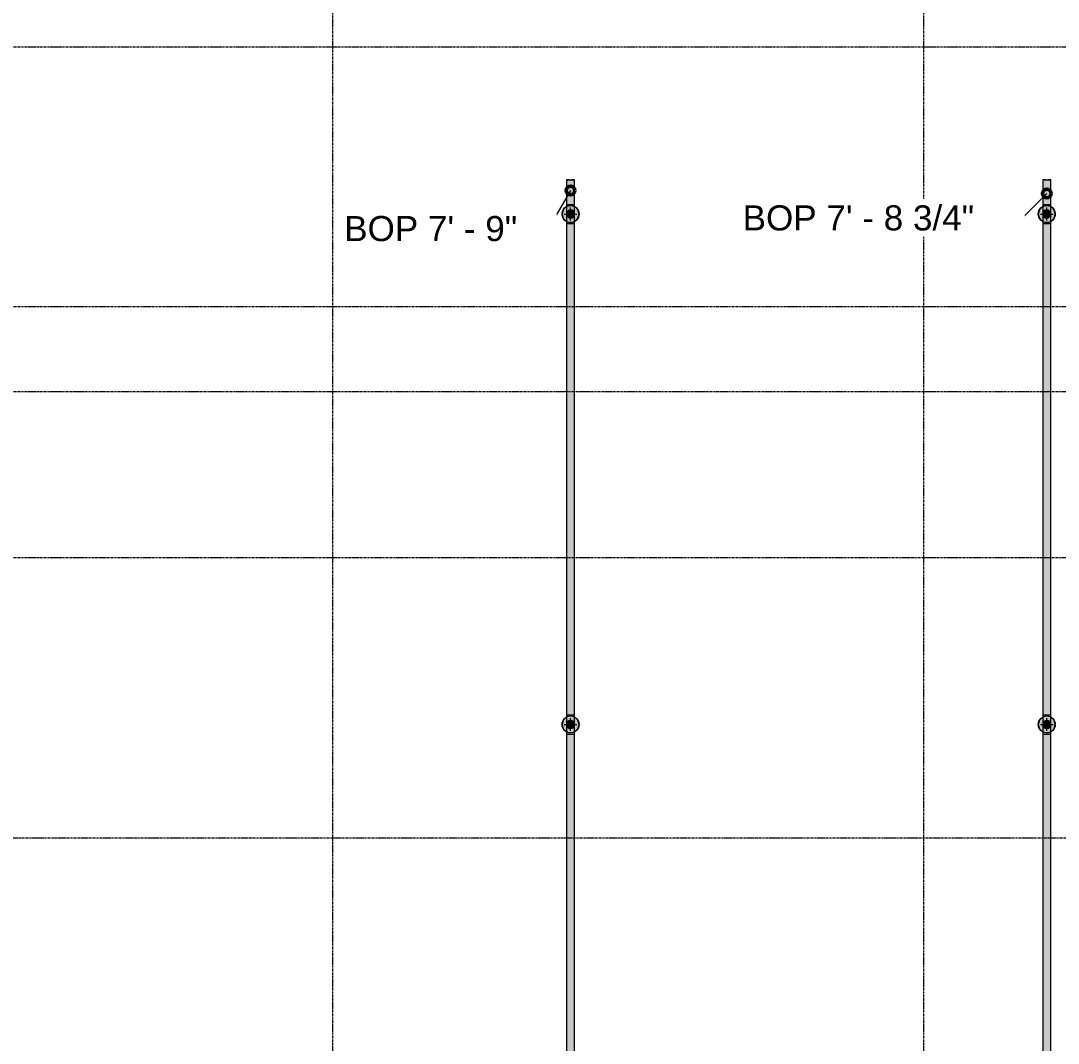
# Model space of a CAD drawing. Header units: inches. Extents: x -3679 to 241, y -496 to 1784.
# Drawn here: x -2653.3 to -2409.3, y 224.8 to 465.2 of the extents above; entities that cross this region are included whole.
import ezdxf

# ---------------------------------------------------------------- set-up
doc = ezdxf.new("R2010")
doc.units = ezdxf.units.IN
doc.header["$MEASUREMENT"] = 0
doc.linetypes.add('Grid Line', pattern=[0.875, 0.5, -0.125, 0.125, -0.125])
for name, color, linetype, lineweight in [('A-ANNO-NOTE', 250, 'Continuous', 9), ('G-ANNO-DIMS', 251, 'Continuous', 9), ('P-PIPE', 1, 'Continuous', 9), ('P-PIPE-CNTR', 1, 'Continuous', 9), ('S-GRID', 8, 'Continuous', 9)]:
    doc.layers.add(name, color=color, linetype=linetype, lineweight=lineweight)
doc.styles.add('Arial_1', font='arial.ttf', dxfattribs={"height": 5.901198})

msp = doc.modelspace()

# ---------------------------------------------------------------- hatches: boundary and pattern name
at = {"layer": 'A-ANNO-NOTE'}
for points in [[(-2524, 417.74), (-2523, 418.01), (-2522.27, 418.74), (-2522, 419.74), (-2522.27, 420.74), (-2523, 421.47), (-2524, 421.74), (-2525, 421.47), (-2525.73, 420.74), (-2526, 419.74), (-2525.73, 418.74), (-2525, 418.01)], [(-2412, 417.74), (-2411, 418.01), (-2410.27, 418.74), (-2410, 419.74), (-2410.27, 420.74), (-2411, 421.47), (-2412, 421.74), (-2413, 421.47), (-2413.73, 420.74), (-2414, 419.74), (-2413.73, 418.74), (-2413, 418.01)], [(-2524, 297.74), (-2523, 298.01), (-2522.27, 298.74), (-2522, 299.74), (-2522.27, 300.74), (-2523, 301.47), (-2524, 301.74), (-2525, 301.47), (-2525.73, 300.74), (-2526, 299.74), (-2525.73, 298.74), (-2525, 298.01)], [(-2412, 297.74), (-2411, 298.01), (-2410.27, 298.74), (-2410, 299.74), (-2410.27, 300.74), (-2411, 301.47), (-2412, 301.74), (-2413, 301.47), (-2413.73, 300.74), (-2414, 299.74), (-2413.73, 298.74), (-2413, 298.01)]]:
    msp.add_hatch(color=256, dxfattribs=at).paths.add_polyline_path(points, flags=0)
h = msp.add_hatch(color=256, dxfattribs=at)
edge = h.paths.add_edge_path(flags=0)
edge.add_arc((-2524, 419.74), 2, 0, 360)
h = msp.add_hatch(color=256, dxfattribs=at)
edge = h.paths.add_edge_path(flags=0)
edge.add_arc((-2412, 419.74), 2, 0, 360)
h = msp.add_hatch(color=256, dxfattribs=at)
edge = h.paths.add_edge_path(flags=0)
edge.add_arc((-2524, 299.74), 2, 0, 360)
h = msp.add_hatch(color=256, dxfattribs=at)
edge = h.paths.add_edge_path(flags=0)
edge.add_arc((-2412, 299.74), 2, 0, 360)
at = {"layer": 'P-PIPE'}
for points in [[(-2524, 421.98), (-2524, 427.74), (-2524.95, 427.74), (-2524.95, 421.99), (-2524.47, 421.98), (-2524.25, 421.98)], [(-2524, 421.98), (-2523.05, 421.99), (-2523.05, 427.74), (-2523.53, 427.74), (-2524, 427.74), (-2524, 423.04)], [(-2412, 421.98), (-2412, 427.74), (-2412.95, 427.74), (-2412.95, 421.99), (-2412.47, 421.98), (-2412.25, 421.98)], [(-2412, 421.98), (-2411.05, 421.99), (-2411.05, 427.74), (-2411.53, 427.74), (-2412, 427.74), (-2412, 423.04)], [(-2524, 418.79), (-2523.75, 418.83), (-2523.53, 418.92), (-2523.33, 419.07), (-2523.18, 419.27), (-2523.08, 419.5), (-2523.05, 419.74), (-2523.08, 419.99), (-2523.18, 420.22), (-2523.33, 420.41), (-2523.53, 420.57), (-2523.75, 420.66), (-2524, 420.69), (-2524.25, 420.66), (-2524.48, 420.57), (-2524.67, 420.41), (-2524.82, 420.22), (-2524.92, 419.99), (-2524.95, 419.74), (-2524.92, 419.5), (-2524.82, 419.27), (-2524.67, 419.07), (-2524.48, 418.92), (-2524.25, 418.83)], [(-2412, 418.79), (-2411.75, 418.83), (-2411.53, 418.92), (-2411.33, 419.07), (-2411.18, 419.27), (-2411.08, 419.5), (-2411.05, 419.74), (-2411.08, 419.99), (-2411.18, 420.22), (-2411.33, 420.41), (-2411.53, 420.57), (-2411.75, 420.66), (-2412, 420.69), (-2412.25, 420.66), (-2412.48, 420.57), (-2412.67, 420.41), (-2412.82, 420.22), (-2412.92, 419.99), (-2412.95, 419.74), (-2412.92, 419.5), (-2412.82, 419.27), (-2412.67, 419.07), (-2412.48, 418.92), (-2412.25, 418.83)], [(-2524, 301.98), (-2523.05, 301.99), (-2523.05, 417.5), (-2523.53, 417.5), (-2524, 417.5), (-2524, 306.43)], [(-2412, 301.98), (-2411.05, 301.99), (-2411.05, 417.5), (-2411.53, 417.5), (-2412, 417.5), (-2412, 306.43)], [(-2524, 298.79), (-2523.75, 298.83), (-2523.53, 298.92), (-2523.33, 299.07), (-2523.18, 299.27), (-2523.08, 299.5), (-2523.05, 299.74), (-2523.08, 299.99), (-2523.18, 300.22), (-2523.33, 300.41), (-2523.53, 300.57), (-2523.75, 300.66), (-2524, 300.69), (-2524.25, 300.66), (-2524.48, 300.57), (-2524.67, 300.41), (-2524.82, 300.22), (-2524.92, 299.99), (-2524.95, 299.74), (-2524.92, 299.5), (-2524.82, 299.27), (-2524.67, 299.07), (-2524.48, 298.92), (-2524.25, 298.83)], [(-2412, 298.79), (-2411.75, 298.83), (-2411.53, 298.92), (-2411.33, 299.07), (-2411.18, 299.27), (-2411.08, 299.5), (-2411.05, 299.74), (-2411.08, 299.99), (-2411.18, 300.22), (-2411.33, 300.41), (-2411.53, 300.57), (-2411.75, 300.66), (-2412, 300.69), (-2412.25, 300.66), (-2412.48, 300.57), (-2412.67, 300.41), (-2412.82, 300.22), (-2412.92, 299.99), (-2412.95, 299.74), (-2412.92, 299.5), (-2412.82, 299.27), (-2412.67, 299.07), (-2412.48, 298.92), (-2412.25, 298.83)], [(-2524, 61.98), (-2524, 183.09), (-2524.17, 183.11), (-2524.36, 183.2), (-2524.48, 183.29), (-2524.57, 183.42), (-2524.64, 183.57), (-2524.66, 183.74), (-2524.64, 183.91), (-2524.57, 184.07), (-2524.46, 184.21), (-2524.33, 184.31), (-2524.12, 184.38), (-2524, 184.4), (-2524, 297.5), (-2524.95, 297.5), (-2524.95, 61.99), (-2524.47, 61.98), (-2524.25, 61.98)], [(-2524, 61.98), (-2523.05, 61.99), (-2523.05, 297.5), (-2523.53, 297.5), (-2524, 297.5), (-2524, 184.4), (-2523.83, 184.38), (-2523.64, 184.28), (-2523.53, 184.19), (-2523.42, 184.05), (-2523.36, 183.91), (-2523.34, 183.74), (-2523.36, 183.57), (-2523.43, 183.41), (-2523.54, 183.28), (-2523.67, 183.17), (-2523.87, 183.1), (-2524, 183.09), (-2524, 62.62)], [(-2412, 61.98), (-2412, 183.09), (-2412.17, 183.11), (-2412.36, 183.2), (-2412.48, 183.29), (-2412.57, 183.42), (-2412.64, 183.57), (-2412.66, 183.74), (-2412.64, 183.91), (-2412.57, 184.07), (-2412.46, 184.21), (-2412.33, 184.31), (-2412.12, 184.38), (-2412, 184.4), (-2412, 297.5), (-2412.95, 297.5), (-2412.95, 61.99), (-2412.47, 61.98), (-2412.25, 61.98)], [(-2412, 61.98), (-2411.05, 61.99), (-2411.05, 297.5), (-2411.53, 297.5), (-2412, 297.5), (-2412, 184.4), (-2411.83, 184.38), (-2411.64, 184.28), (-2411.53, 184.19), (-2411.42, 184.05), (-2411.36, 183.91), (-2411.34, 183.74), (-2411.36, 183.57), (-2411.43, 183.41), (-2411.54, 183.28), (-2411.67, 183.17), (-2411.87, 183.1), (-2412, 183.09), (-2412, 62.62)]]:
    msp.add_hatch(color=256, dxfattribs=at).paths.add_polyline_path(points, flags=0)
h = msp.add_hatch(color=256, dxfattribs=at)
h.paths.add_polyline_path([(-2524.95, 419.74), (-2524.92, 419.99), (-2524.79, 420.28), (-2524.65, 420.43), (-2524.44, 420.58), (-2524.24, 420.66), (-2524, 420.69), (-2524, 421.98), (-2524.95, 421.99), (-2524.95, 419.91)], flags=0)
h.paths.add_polyline_path([(-2524, 417.5), (-2524, 418.79), (-2524.25, 418.83), (-2524.48, 418.92), (-2524.67, 419.07), (-2524.84, 419.31), (-2524.88, 419.38), (-2524.93, 419.56), (-2524.95, 419.74), (-2524.95, 417.5), (-2524.48, 417.5), (-2524.25, 417.5)], flags=0)
h = msp.add_hatch(color=256, dxfattribs=at)
h.paths.add_polyline_path([(-2524, 418.79), (-2523.75, 418.83), (-2523.52, 418.92), (-2523.33, 419.07), (-2523.18, 419.27), (-2523.08, 419.5), (-2523.05, 419.75), (-2523.08, 419.99), (-2523.18, 420.22), (-2523.33, 420.42), (-2523.53, 420.57), (-2523.76, 420.66), (-2524.01, 420.69), (-2524.25, 420.66), (-2524.48, 420.56), (-2524.67, 420.41), (-2524.83, 420.21), (-2524.92, 419.98), (-2524.95, 419.74), (-2524.92, 419.49), (-2524.82, 419.27), (-2524.67, 419.07), (-2524.47, 418.92), (-2524.25, 418.82), (-2524, 418.79)], flags=0)
h.paths.add_polyline_path([(-2524, 418.79), (-2524.25, 418.83), (-2524.48, 418.92), (-2524.67, 419.08), (-2524.82, 419.27), (-2524.92, 419.5), (-2524.95, 419.74), (-2524.91, 420), (-2524.82, 420.22), (-2524.66, 420.42), (-2524.48, 420.57), (-2524.24, 420.66), (-2524, 420.69), (-2523.75, 420.66), (-2523.53, 420.57), (-2523.32, 420.41), (-2523.18, 420.22), (-2523.08, 419.99), (-2523.05, 419.74), (-2523.08, 419.5), (-2523.18, 419.27), (-2523.33, 419.07), (-2523.53, 418.92), (-2523.75, 418.83)], flags=0)
h = msp.add_hatch(color=256, dxfattribs=at)
h.paths.add_polyline_path([(-2523.05, 419.74), (-2523.05, 421.99), (-2523.53, 421.98), (-2524, 421.98), (-2523.99, 420.69), (-2523.75, 420.66), (-2523.52, 420.57), (-2523.33, 420.41), (-2523.16, 420.18), (-2523.12, 420.1), (-2523.07, 419.93), (-2523.05, 419.75)], flags=0)
h.paths.add_polyline_path([(-2524, 417.5), (-2523.05, 417.5), (-2523.05, 419.74), (-2523.08, 419.5), (-2523.21, 419.21), (-2523.35, 419.05), (-2523.54, 418.91), (-2523.75, 418.82), (-2524, 418.79), (-2524, 418.68)], flags=0)
h = msp.add_hatch(color=256, dxfattribs=at)
h.paths.add_polyline_path([(-2412.95, 419.74), (-2412.92, 419.99), (-2412.79, 420.28), (-2412.65, 420.43), (-2412.44, 420.58), (-2412.24, 420.66), (-2412, 420.69), (-2412, 421.98), (-2412.95, 421.99), (-2412.95, 419.91)], flags=0)
h.paths.add_polyline_path([(-2412, 417.5), (-2412, 418.79), (-2412.25, 418.83), (-2412.48, 418.92), (-2412.67, 419.07), (-2412.84, 419.31), (-2412.88, 419.38), (-2412.93, 419.56), (-2412.95, 419.74), (-2412.95, 417.5), (-2412.48, 417.5), (-2412.25, 417.5)], flags=0)
h = msp.add_hatch(color=256, dxfattribs=at)
h.paths.add_polyline_path([(-2412, 418.79), (-2411.75, 418.83), (-2411.52, 418.92), (-2411.33, 419.07), (-2411.18, 419.27), (-2411.08, 419.5), (-2411.05, 419.75), (-2411.08, 419.99), (-2411.18, 420.22), (-2411.33, 420.42), (-2411.53, 420.57), (-2411.76, 420.66), (-2412.01, 420.69), (-2412.25, 420.66), (-2412.48, 420.56), (-2412.67, 420.41), (-2412.83, 420.21), (-2412.92, 419.98), (-2412.95, 419.74), (-2412.92, 419.49), (-2412.82, 419.27), (-2412.67, 419.07), (-2412.47, 418.92), (-2412.25, 418.82), (-2412, 418.79)], flags=0)
h.paths.add_polyline_path([(-2412, 418.79), (-2412.25, 418.83), (-2412.48, 418.92), (-2412.67, 419.08), (-2412.82, 419.27), (-2412.92, 419.5), (-2412.95, 419.74), (-2412.91, 420), (-2412.82, 420.22), (-2412.66, 420.42), (-2412.48, 420.57), (-2412.24, 420.66), (-2412, 420.69), (-2411.75, 420.66), (-2411.53, 420.57), (-2411.32, 420.41), (-2411.18, 420.22), (-2411.08, 419.99), (-2411.05, 419.74), (-2411.08, 419.5), (-2411.18, 419.27), (-2411.33, 419.07), (-2411.53, 418.92), (-2411.75, 418.83)], flags=0)
h = msp.add_hatch(color=256, dxfattribs=at)
h.paths.add_polyline_path([(-2411.05, 419.74), (-2411.05, 421.99), (-2411.53, 421.98), (-2412, 421.98), (-2411.99, 420.69), (-2411.75, 420.66), (-2411.52, 420.57), (-2411.33, 420.41), (-2411.16, 420.18), (-2411.12, 420.1), (-2411.07, 419.93), (-2411.05, 419.75)], flags=0)
h.paths.add_polyline_path([(-2412, 417.5), (-2411.05, 417.5), (-2411.05, 419.74), (-2411.08, 419.5), (-2411.21, 419.21), (-2411.35, 419.05), (-2411.54, 418.91), (-2411.75, 418.82), (-2412, 418.79), (-2412, 418.68)], flags=0)
h = msp.add_hatch(color=256, dxfattribs=at)
h.paths.add_polyline_path([(-2524.67, 301.98), (-2524.67, 301.99), (-2524.67, 306.43)], flags=0)
h.paths.add_polyline_path([(-2524, 301.98), (-2524, 417.5), (-2524.95, 417.5), (-2524.95, 301.99), (-2524.47, 301.98), (-2524.25, 301.98)], flags=0)
h = msp.add_hatch(color=256, dxfattribs=at)
h.paths.add_polyline_path([(-2412.67, 301.98), (-2412.67, 301.99), (-2412.67, 306.43)], flags=0)
h.paths.add_polyline_path([(-2412, 301.98), (-2412, 417.5), (-2412.95, 417.5), (-2412.95, 301.99), (-2412.47, 301.98), (-2412.25, 301.98)], flags=0)
h = msp.add_hatch(color=256, dxfattribs=at)
h.paths.add_polyline_path([(-2524.95, 299.74), (-2524.92, 299.99), (-2524.79, 300.28), (-2524.65, 300.43), (-2524.44, 300.58), (-2524.24, 300.66), (-2524, 300.69), (-2524, 301.98), (-2524.95, 301.99), (-2524.95, 299.91)], flags=0)
h.paths.add_polyline_path([(-2524, 297.5), (-2524, 298.79), (-2524.25, 298.83), (-2524.48, 298.92), (-2524.67, 299.07), (-2524.84, 299.31), (-2524.88, 299.38), (-2524.93, 299.56), (-2524.95, 299.74), (-2524.95, 297.5), (-2524.48, 297.5), (-2524.25, 297.5)], flags=0)
h = msp.add_hatch(color=256, dxfattribs=at)
h.paths.add_polyline_path([(-2524, 298.79), (-2523.75, 298.83), (-2523.52, 298.92), (-2523.33, 299.07), (-2523.18, 299.27), (-2523.08, 299.5), (-2523.05, 299.75), (-2523.08, 299.99), (-2523.18, 300.22), (-2523.33, 300.42), (-2523.53, 300.57), (-2523.76, 300.66), (-2524.01, 300.69), (-2524.25, 300.66), (-2524.48, 300.56), (-2524.67, 300.41), (-2524.83, 300.21), (-2524.92, 299.98), (-2524.95, 299.74), (-2524.92, 299.49), (-2524.82, 299.27), (-2524.67, 299.07), (-2524.47, 298.92), (-2524.25, 298.82), (-2524, 298.79)], flags=0)
h.paths.add_polyline_path([(-2524, 298.79), (-2524.25, 298.83), (-2524.48, 298.92), (-2524.67, 299.08), (-2524.82, 299.27), (-2524.92, 299.5), (-2524.95, 299.74), (-2524.91, 300), (-2524.82, 300.22), (-2524.66, 300.42), (-2524.48, 300.57), (-2524.24, 300.66), (-2524, 300.69), (-2523.75, 300.66), (-2523.53, 300.57), (-2523.32, 300.41), (-2523.18, 300.22), (-2523.08, 299.99), (-2523.05, 299.74), (-2523.08, 299.5), (-2523.18, 299.27), (-2523.33, 299.07), (-2523.53, 298.92), (-2523.75, 298.83)], flags=0)
h = msp.add_hatch(color=256, dxfattribs=at)
h.paths.add_polyline_path([(-2523.05, 299.74), (-2523.05, 301.99), (-2523.53, 301.98), (-2524, 301.98), (-2523.99, 300.69), (-2523.75, 300.66), (-2523.52, 300.57), (-2523.33, 300.41), (-2523.16, 300.18), (-2523.12, 300.1), (-2523.07, 299.93), (-2523.05, 299.75)], flags=0)
h.paths.add_polyline_path([(-2524, 297.5), (-2523.05, 297.5), (-2523.05, 299.74), (-2523.08, 299.5), (-2523.21, 299.21), (-2523.35, 299.05), (-2523.54, 298.91), (-2523.75, 298.82), (-2524, 298.79), (-2524, 298.68)], flags=0)
h = msp.add_hatch(color=256, dxfattribs=at)
h.paths.add_polyline_path([(-2412.95, 299.74), (-2412.92, 299.99), (-2412.79, 300.28), (-2412.65, 300.43), (-2412.44, 300.58), (-2412.24, 300.66), (-2412, 300.69), (-2412, 301.98), (-2412.95, 301.99), (-2412.95, 299.91)], flags=0)
h.paths.add_polyline_path([(-2412, 297.5), (-2412, 298.79), (-2412.25, 298.83), (-2412.48, 298.92), (-2412.67, 299.07), (-2412.84, 299.31), (-2412.88, 299.38), (-2412.93, 299.56), (-2412.95, 299.74), (-2412.95, 297.5), (-2412.48, 297.5), (-2412.25, 297.5)], flags=0)
h = msp.add_hatch(color=256, dxfattribs=at)
h.paths.add_polyline_path([(-2412, 298.79), (-2411.75, 298.83), (-2411.52, 298.92), (-2411.33, 299.07), (-2411.18, 299.27), (-2411.08, 299.5), (-2411.05, 299.75), (-2411.08, 299.99), (-2411.18, 300.22), (-2411.33, 300.42), (-2411.53, 300.57), (-2411.76, 300.66), (-2412.01, 300.69), (-2412.25, 300.66), (-2412.48, 300.56), (-2412.67, 300.41), (-2412.83, 300.21), (-2412.92, 299.98), (-2412.95, 299.74), (-2412.92, 299.49), (-2412.82, 299.27), (-2412.67, 299.07), (-2412.47, 298.92), (-2412.25, 298.82), (-2412, 298.79)], flags=0)
h.paths.add_polyline_path([(-2412, 298.79), (-2412.25, 298.83), (-2412.48, 298.92), (-2412.67, 299.08), (-2412.82, 299.27), (-2412.92, 299.5), (-2412.95, 299.74), (-2412.91, 300), (-2412.82, 300.22), (-2412.66, 300.42), (-2412.48, 300.57), (-2412.24, 300.66), (-2412, 300.69), (-2411.75, 300.66), (-2411.53, 300.57), (-2411.32, 300.41), (-2411.18, 300.22), (-2411.08, 299.99), (-2411.05, 299.74), (-2411.08, 299.5), (-2411.18, 299.27), (-2411.33, 299.07), (-2411.53, 298.92), (-2411.75, 298.83)], flags=0)
h = msp.add_hatch(color=256, dxfattribs=at)
h.paths.add_polyline_path([(-2411.05, 299.74), (-2411.05, 301.99), (-2411.53, 301.98), (-2412, 301.98), (-2411.99, 300.69), (-2411.75, 300.66), (-2411.52, 300.57), (-2411.33, 300.41), (-2411.16, 300.18), (-2411.12, 300.1), (-2411.07, 299.93), (-2411.05, 299.75)], flags=0)
h.paths.add_polyline_path([(-2412, 297.5), (-2411.05, 297.5), (-2411.05, 299.74), (-2411.08, 299.5), (-2411.21, 299.21), (-2411.35, 299.05), (-2411.54, 298.91), (-2411.75, 298.82), (-2412, 298.79), (-2412, 298.68)], flags=0)

# ---------------------------------------------------------------- linework, layer by layer
at = {"layer": 'A-ANNO-NOTE'}
for p, q in [((-2525.73, 420.74), (-2526, 419.74)), ((-2526, 419.74), (-2525.73, 418.74)), ((-2525, 421.47), (-2525.73, 420.74)), ((-2524, 421.74), (-2525, 421.47)), ((-2523, 421.47), (-2524, 421.74)), ((-2522.27, 420.74), (-2523, 421.47)), ((-2522, 419.74), (-2522.27, 420.74)), ((-2522.27, 418.74), (-2522, 419.74)), ((-2413.73, 420.74), (-2414, 419.74)), ((-2414, 419.74), (-2413.73, 418.74)), ((-2413, 421.47), (-2413.73, 420.74)), ((-2412, 421.74), (-2413, 421.47)), ((-2411, 421.47), (-2412, 421.74)), ((-2410.27, 420.74), (-2411, 421.47)), ((-2410, 419.74), (-2410.27, 420.74)), ((-2410.27, 418.74), (-2410, 419.74)), ((-2525.73, 418.74), (-2525, 418.01)), ((-2525, 418.01), (-2524, 417.74)), ((-2524, 417.74), (-2523, 418.01)), ((-2523, 418.01), (-2522.27, 418.74)), ((-2413.73, 418.74), (-2413, 418.01)), ((-2413, 418.01), (-2412, 417.74)), ((-2412, 417.74), (-2411, 418.01)), ((-2411, 418.01), (-2410.27, 418.74)), ((-2525.73, 300.74), (-2526, 299.74)), ((-2525, 301.47), (-2525.73, 300.74)), ((-2524, 301.74), (-2525, 301.47)), ((-2523, 301.47), (-2524, 301.74)), ((-2522.27, 300.74), (-2523, 301.47)), ((-2522, 299.74), (-2522.27, 300.74)), ((-2413.73, 300.74), (-2414, 299.74)), ((-2413, 301.47), (-2413.73, 300.74)), ((-2412, 301.74), (-2413, 301.47)), ((-2411, 301.47), (-2412, 301.74)), ((-2410.27, 300.74), (-2411, 301.47)), ((-2410, 299.74), (-2410.27, 300.74)), ((-2526, 299.74), (-2525.73, 298.74)), ((-2525.73, 298.74), (-2525, 298.01)), ((-2525, 298.01), (-2524, 297.74)), ((-2524, 297.74), (-2523, 298.01)), ((-2523, 298.01), (-2522.27, 298.74)), ((-2522.27, 298.74), (-2522, 299.74)), ((-2414, 299.74), (-2413.73, 298.74)), ((-2413.73, 298.74), (-2413, 298.01)), ((-2413, 298.01), (-2412, 297.74)), ((-2412, 297.74), (-2411, 298.01)), ((-2411, 298.01), (-2410.27, 298.74)), ((-2410.27, 298.74), (-2410, 299.74))]:
    msp.add_line(p, q, dxfattribs=at)
for centre in [(-2524, 419.74), (-2412, 419.74), (-2524, 299.74), (-2412, 299.74)]:
    msp.add_circle(centre, 2, dxfattribs=at)
at = {"layer": 'G-ANNO-DIMS'}
for p, q in [((-2524, 425.28), (-2529.09, 416.47)), ((-2412, 424.56), (-2417.59, 418.97)), ((-2417.59, 418.97), (-2427.97, 418.97)), ((-2529.09, 416.47), (-2535.36, 416.47))]:
    msp.add_line(p, q, dxfattribs=at)
at = {"layer": 'G-ANNO-DIMS', "lineweight": 50}
for centre in [(-2524, 425.28), (-2412, 424.56)]:
    msp.add_circle(centre, 1, dxfattribs=at)
at = {"layer": 'P-PIPE'}
for p, q in [((-2524.95, 427.74), (-2524.95, 421.99)), ((-2523.05, 421.99), (-2523.05, 427.74)), ((-2412.95, 427.74), (-2412.95, 421.99)), ((-2411.05, 421.99), (-2411.05, 427.74)), ((-2524.95, 421.99), (-2524.95, 417.5)), ((-2523.05, 417.5), (-2523.05, 421.99)), ((-2412.95, 421.99), (-2412.95, 417.5)), ((-2411.05, 417.5), (-2411.05, 421.99)), ((-2524.95, 417.5), (-2524.95, 301.99)), ((-2523.05, 301.99), (-2523.05, 417.5)), ((-2412.95, 417.5), (-2412.95, 301.99)), ((-2411.05, 301.99), (-2411.05, 417.5)), ((-2524.95, 301.99), (-2524.95, 297.5)), ((-2523.05, 297.5), (-2523.05, 301.99)), ((-2412.95, 301.99), (-2412.95, 297.5)), ((-2411.05, 297.5), (-2411.05, 301.99)), ((-2524.95, 297.5), (-2524.95, 61.99)), ((-2523.05, 61.99), (-2523.05, 297.5)), ((-2412.95, 297.5), (-2412.95, 61.99)), ((-2411.05, 61.99), (-2411.05, 297.5))]:
    msp.add_line(p, q, dxfattribs=at)
for centre, radius, start, end in [((-2524, 419.74), 0.95, 0, 180), ((-2524, 419.74), 0.95, 180, 0), ((-2524, 419.27), 0.475, 90, 270), ((-2524, 420.22), 0.475, 270, 90), ((-2412, 419.74), 0.95, 0, 180), ((-2412, 419.74), 0.95, 180, 0), ((-2412, 419.27), 0.475, 90, 270), ((-2412, 420.22), 0.475, 270, 90), ((-2524, 299.74), 0.95, 0, 180), ((-2524, 300.22), 0.475, 270, 90), ((-2412, 299.74), 0.95, 0, 180), ((-2412, 300.22), 0.475, 270, 90), ((-2524, 299.74), 0.95, 180, 0), ((-2524, 299.27), 0.475, 90, 270), ((-2412, 299.74), 0.95, 180, 0), ((-2412, 299.27), 0.475, 90, 270)]:
    msp.add_arc(centre, radius, start, end, dxfattribs=at)
for centre, major_axis, start_param, end_param in [((-2524, 427.74), (0.95, 0), 1.832596, 3.141593), ((-2524, 427.74), (0.95, 0), 3.141593, 4.712389), ((-2524, 427.74), (0.95, 0), 4.712389, 6.283185), ((-2524, 427.74), (0.95, 0), 0, 1.308997), ((-2412, 427.74), (0.95, 0), 1.832596, 3.141593), ((-2412, 427.74), (0.95, 0), 3.141593, 4.712389), ((-2412, 427.74), (0.95, 0), 4.712389, 6.283185), ((-2412, 427.74), (0.95, 0), 0, 1.308997), ((-2524, 421.99), (0.951, 0), 3.141593, 3.403392), ((-2524, 421.99), (0.951, 0), 3.405488, 3.665191), ((-2524, 421.99), (0.95, 0), 3.665191, 3.926025), ((-2524, 421.99), (0.951, 0), 3.666373, 3.926991), ((-2524, 421.99), (0.95, 0), 3.926991, 4.188266), ((-2524, 421.99), (0.951, 0), 3.927731, 4.18879), ((-2524, 421.99), (0.95, 0), 4.18879, 4.450357), ((-2524, 421.99), (0.951, 0), 4.18924, 4.45059), ((-2524, 421.99), (0.95, 0), 4.45059, 4.712389), ((-2524, 421.99), (0.951, 0), 4.450806, 4.712389), ((-2524, 421.99), (0.951, 0), 4.712389, 6.283185), ((-2524, 421.99), (0.95, 0), 4.712389, 4.974188), ((-2524, 421.99), (0.95, 0), 4.974421, 5.235988), ((-2524, 421.99), (0.95, 0), 5.236512, 5.497787), ((-2524, 421.99), (0.95, 0), 5.498753, 5.759587), ((-2412, 421.99), (0.951, 0), 3.141593, 3.403392), ((-2412, 421.99), (0.951, 0), 3.405488, 3.665191), ((-2412, 421.99), (0.95, 0), 3.665191, 3.926025), ((-2412, 421.99), (0.951, 0), 3.666373, 3.926991), ((-2412, 421.99), (0.95, 0), 3.926991, 4.188266), ((-2412, 421.99), (0.951, 0), 3.927731, 4.18879), ((-2412, 421.99), (0.95, 0), 4.18879, 4.450357), ((-2412, 421.99), (0.951, 0), 4.18924, 4.45059), ((-2412, 421.99), (0.95, 0), 4.45059, 4.712389), ((-2412, 421.99), (0.951, 0), 4.450806, 4.712389), ((-2412, 421.99), (0.951, 0), 4.712389, 6.283185), ((-2412, 421.99), (0.95, 0), 4.712389, 4.974188), ((-2412, 421.99), (0.95, 0), 4.974421, 5.235988), ((-2412, 421.99), (0.95, 0), 5.236512, 5.497787), ((-2412, 421.99), (0.95, 0), 5.498753, 5.759587), ((-2524, 417.5), (0.951, 0), 3.141593, 4.712389), ((-2524, 417.5), (0.95, 0), 3.665191, 3.926025), ((-2524, 417.5), (0.95, 0), 3.926991, 4.188266), ((-2524, 417.5), (0.95, 0), 4.18879, 4.450357), ((-2524, 417.5), (0.95, 0), 4.45059, 4.712389), ((-2524, 417.5), (0.951, 0), 4.712389, 6.283185), ((-2524, 417.5), (0.95, 0), 4.712389, 4.974188), ((-2524, 417.5), (0.95, 0), 4.974421, 5.235988), ((-2524, 417.5), (0.95, 0), 5.236512, 5.497787), ((-2524, 417.5), (0.95, 0), 5.498753, 5.759587), ((-2412, 417.5), (0.951, 0), 3.141593, 4.712389), ((-2412, 417.5), (0.95, 0), 3.665191, 3.926025), ((-2412, 417.5), (0.95, 0), 3.926991, 4.188266), ((-2412, 417.5), (0.95, 0), 4.18879, 4.450357), ((-2412, 417.5), (0.95, 0), 4.45059, 4.712389), ((-2412, 417.5), (0.951, 0), 4.712389, 6.283185), ((-2412, 417.5), (0.95, 0), 4.712389, 4.974188), ((-2412, 417.5), (0.95, 0), 4.974421, 5.235988), ((-2412, 417.5), (0.95, 0), 5.236512, 5.497787), ((-2412, 417.5), (0.95, 0), 5.498753, 5.759587), ((-2524, 301.99), (0.951, 0), 3.141593, 3.403392), ((-2524, 301.99), (0.951, 0), 3.405488, 3.665191), ((-2524, 301.99), (0.951, 0), 3.666373, 3.926991), ((-2524, 301.99), (0.95, 0), 3.665191, 3.926025), ((-2524, 301.99), (0.951, 0), 3.927731, 4.18879), ((-2524, 301.99), (0.95, 0), 3.926991, 4.188266), ((-2524, 301.99), (0.951, 0), 4.18924, 4.45059), ((-2524, 301.99), (0.95, 0), 4.18879, 4.450357), ((-2524, 301.99), (0.951, 0), 4.450806, 4.712389), ((-2524, 301.99), (0.95, 0), 4.45059, 4.712389), ((-2524, 301.99), (0.951, 0), 4.712389, 4.973972), ((-2524, 301.99), (0.95, 0), 4.712389, 4.974188), ((-2524, 301.99), (0.951, 0), 4.974188, 5.235538), ((-2524, 301.99), (0.95, 0), 4.974421, 5.235988), ((-2524, 301.99), (0.951, 0), 5.235988, 5.497047), ((-2524, 301.99), (0.95, 0), 5.236512, 5.497787), ((-2524, 301.99), (0.951, 0), 5.497787, 5.758405), ((-2524, 301.99), (0.95, 0), 5.498753, 5.759587), ((-2524, 301.99), (0.951, 0), 5.759587, 6.01929), ((-2524, 301.99), (0.951, 0), 6.021386, 6.283185), ((-2412, 301.99), (0.951, 0), 3.141593, 3.403392), ((-2412, 301.99), (0.951, 0), 3.405488, 3.665191), ((-2412, 301.99), (0.951, 0), 3.666373, 3.926991), ((-2412, 301.99), (0.95, 0), 3.665191, 3.926025), ((-2412, 301.99), (0.951, 0), 3.927731, 4.18879), ((-2412, 301.99), (0.95, 0), 3.926991, 4.188266), ((-2412, 301.99), (0.951, 0), 4.18924, 4.45059), ((-2412, 301.99), (0.95, 0), 4.18879, 4.450357), ((-2412, 301.99), (0.951, 0), 4.450806, 4.712389), ((-2412, 301.99), (0.95, 0), 4.45059, 4.712389), ((-2412, 301.99), (0.951, 0), 4.712389, 4.973972), ((-2412, 301.99), (0.95, 0), 4.712389, 4.974188), ((-2412, 301.99), (0.951, 0), 4.974188, 5.235538), ((-2412, 301.99), (0.95, 0), 4.974421, 5.235988), ((-2412, 301.99), (0.951, 0), 5.235988, 5.497047), ((-2412, 301.99), (0.95, 0), 5.236512, 5.497787), ((-2412, 301.99), (0.951, 0), 5.497787, 5.758405), ((-2412, 301.99), (0.95, 0), 5.498753, 5.759587), ((-2412, 301.99), (0.951, 0), 5.759587, 6.01929), ((-2412, 301.99), (0.951, 0), 6.021386, 6.283185), ((-2524, 297.5), (0.951, 0), 3.141593, 4.712389), ((-2524, 297.5), (0.95, 0), 3.665191, 3.926025), ((-2524, 297.5), (0.95, 0), 3.926991, 4.188266), ((-2524, 297.5), (0.95, 0), 4.18879, 4.450357), ((-2524, 297.5), (0.95, 0), 4.45059, 4.712389), ((-2524, 297.5), (0.95, 0), 4.712389, 4.974188), ((-2524, 297.5), (0.951, 0), 4.712389, 6.283185), ((-2524, 297.5), (0.95, 0), 4.974421, 5.235988), ((-2524, 297.5), (0.95, 0), 5.236512, 5.497787), ((-2524, 297.5), (0.95, 0), 5.498753, 5.759587), ((-2412, 297.5), (0.951, 0), 3.141593, 4.712389), ((-2412, 297.5), (0.95, 0), 3.665191, 3.926025), ((-2412, 297.5), (0.95, 0), 3.926991, 4.188266), ((-2412, 297.5), (0.95, 0), 4.18879, 4.450357), ((-2412, 297.5), (0.95, 0), 4.45059, 4.712389), ((-2412, 297.5), (0.95, 0), 4.712389, 4.974188), ((-2412, 297.5), (0.951, 0), 4.712389, 6.283185), ((-2412, 297.5), (0.95, 0), 4.974421, 5.235988), ((-2412, 297.5), (0.95, 0), 5.236512, 5.497787), ((-2412, 297.5), (0.95, 0), 5.498753, 5.759587)]:
    msp.add_ellipse(centre, major_axis=major_axis, ratio=0.004167, start_param=start_param, end_param=end_param, dxfattribs=at)
at = {"layer": 'P-PIPE-CNTR'}
for p, q in [((-2525.5, 419.74), (-2522.5, 419.74)), ((-2524, 418.24), (-2524, 421.24)), ((-2413.5, 419.74), (-2410.5, 419.74)), ((-2412, 418.24), (-2412, 421.24)), ((-2524, 298.24), (-2524, 301.24)), ((-2412, 298.24), (-2412, 301.24)), ((-2525.5, 299.74), (-2522.5, 299.74)), ((-2413.5, 299.74), (-2410.5, 299.74))]:
    msp.add_line(p, q, dxfattribs=at)
at = {"layer": 'S-GRID', "linetype": 'Grid Line'}
for p, q in [((-2580, 1771.74), (-2580, -484.26)), ((-2441, 1771.74), (-2441, -484.26)), ((-3666.39, 459), (228, 459)), ((-3666.39, 398), (228, 398)), ((-3666.39, 378), (228, 378)), ((-3666.39, 339), (226, 339)), ((228, 273), (-3666.39, 273))]:
    msp.add_line(p, q, dxfattribs=at)

# ---------------------------------------------------------------- next in the draw order: texts
at = {"layer": 'G-ANNO-DIMS', "char_height": 5.9012, "attachment_point": 1, "line_spacing_factor": 0.938532, "style": 'Arial_1', "bg_fill": 3, "box_fill_scale": 1.25, "bg_fill_color": 0, "bg_fill_transparency": 0}
for s, insert, width in [('BOP 7\' - 8 3/4"', (-2483.53, 421.78), 64.872), ('BOP 7\' - 9"', (-2577.24, 419.27), 48.456)]:
    msp.add_mtext(s, dxfattribs=dict(at, insert=insert, width=width))

doc.saveas('drawing.dxf')
